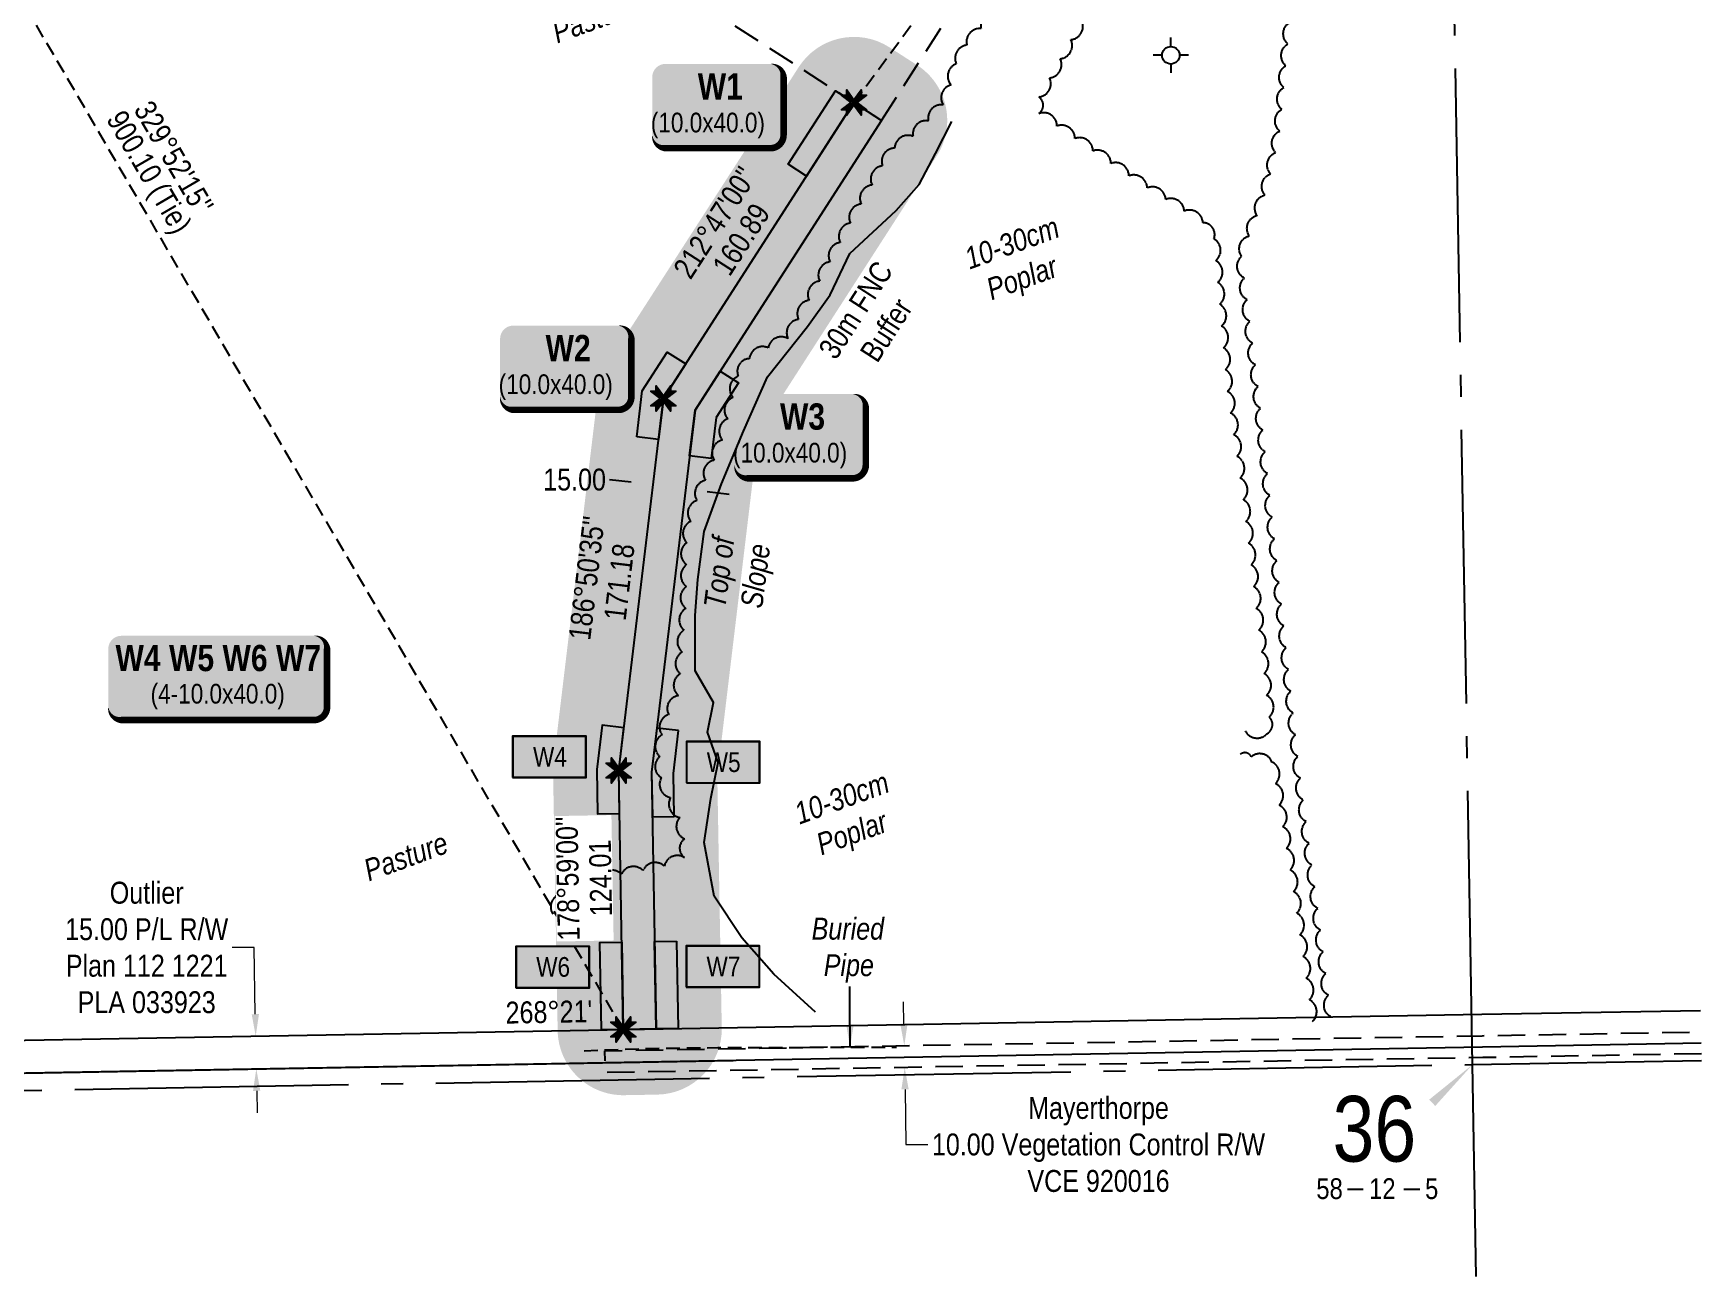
# Model space of a CAD drawing. Extents: x 586843 to 589212, y 5989473 to 5991718.
# Drawn here: x 587767 to 588529, y 5990666 to 5991234 of the extents above; entities that cross this region are included whole.
import ezdxf
from ezdxf.enums import TextEntityAlignment as Align

# ---------------------------------------------------------------- set-up
doc = ezdxf.new("R2010")
doc.units = 0
doc.header["$LTSCALE"] = 5
doc.header["$PDSIZE"] = 0.5
for name, pattern in [('0', [1, 1, 0]), ('foc-ACCESSROAD', [3.75, 2.5, -1.25]), ('foc-FLOWLINE', [3.75, 2.5, -1.25]), ('foc-QUARTERLINE', [33, 25, -3, 2, -3]), ('foc-TIELINE', [1.875, 1.25, -0.625]), ('UG_PIPE', [1.875, 1.25, -0.625])]:
    doc.linetypes.add(name, pattern=pattern)
doc.layers.get('Defpoints').update_dxf_attribs({"color": 9})
for name, color, linetype in [('10', 1, 'Continuous'), ('9', 3, 'Continuous'), ('AS-DRILL-T', 8, 'Continuous'), ('AS-PIPE-UG', 44, 'UG_PIPE'), ('AS-PIPE-UG-T', 44, 'Continuous'), ('AS-TELUS', 224, 'foc-TEL'), ('C-RW', 13, 'Continuous'), ('C-WS', 13, 'foc-ACCESSROAD'), ('F-VCE', 190, 'foc-FLOWLINE'), ('L-BD1', 253, 'Continuous'), ('L-MON', 1, 'Continuous'), ('L-SECLBL', 7, 'Continuous'), ('L-SECQ', 8, 'foc-QUARTERLINE'), ('L-TIE', 7, 'foc-TIELINE'), ('P-BUFFER-H 30m', 51, 'Continuous'), ('P-BUFFER-T', 40, 'Continuous'), ('P-PROPOSED', 10, 'Continuous'), ('P-PROPOSED-H', 21, 'Continuous'), ('P-TEMP-BLOCKS', 250, 'Continuous'), ('P-TEMP-H', 41, 'Continuous'), ('P-TEMP_WORKSPACE', 46, 'Continuous'), ('P-TXT', 4, 'Continuous'), ('T-BUSH', 110, '0'), ('T-BUSH-T', 110, 'Continuous'), ('T-SLOPE', 48, 'Continuous')]:
    doc.layers.add(name, color=color, linetype=linetype)
for name, color, linetype, lineweight in [('C-RW-T', 13, 'Continuous', 9), ('F-VCE-T', 190, 'Continuous', 9), ('T-TEXT', 48, 'Continuous', 18)]:
    doc.layers.add(name, color=color, linetype=linetype, lineweight=lineweight)
doc.styles.add('80', font='ARIALN.TTF', dxfattribs={"height": 10})
doc.styles.add('80CG', font='ARIALN.TTF', dxfattribs={"height": 10})
doc.styles.add('80L', font='ARIALN.TTF', dxfattribs={"height": 10})
doc.styles.add('80LS', font='ARIALNI.TTF', dxfattribs={"height": 10})
doc.styles.add('BOLD', font='ARIALNB.TTF')
doc.styles.add('foc-LtypeFont', font='ARIALN.TTF', dxfattribs={"height": 7.349999999999999})
doc.styles.add('SIMPLEX', font='ARIALN.TTF')
doc.linetypes.add('foc-TEL', pattern='A,2,-1,["T",foc-LtypeFont,S=0.2,R=0,X=-0.425,Y=-0.75],-1.239999999999999,8', length=12.24)
doc.linetypes.add('foc-TEL-NOLINE', pattern='A,0,-2,["T",foc-LtypeFont,S=0.2,R=0,X=-0.425,Y=-0.75],-10.24', length=12.24)
doc.dimstyles.new('Compass 5 000', dxfattribs={"dimscale": 5, "dimtxt": 9, "dimasz": 2, "dimexe": 0.2, "dimexo": 0.0625, "dimgap": 0.5, "dimtad": 0, "dimtih": 1, "dimtoh": 1, "dimzin": 0, "dimdsep": 46, "dimtxsty": '80CG', "dimcen": 0.1, "dimse1": 1, "dimse2": 1, "dimclrd": 256, "dimclrt": 256, "dimaunit": 1, "dimadec": 4, "dimazin": 0, "dimtfac": 0.06, "dimtofl": 0, "dimtmove": 0, "dimatfit": 1, "dimfxl": 0.2, "dimtolj": 1, "dimtzin": 0, "dimlwd": -1, "dimarcsym": 0})

# ---------------------------------------------------------------- blocks, each defined once
blk = doc.blocks.new('L-SECLBL')
at = {"layer": '9', "color": 7}
for p, q in [((-5.082139060913505, -27.83004804289613), (-12.28857354467345, -27.83004804289613)), ((20.70431141927111, -27.83004804289613), (13.49787693551116, -27.83004804289613))]:
    blk.add_line(p, q, dxfattribs=at)
at = {"layer": '10', "color": 2, "style": 'SIMPLEX'}
blk.add_attdef('SEC', text='', height=30, dxfattribs=at).set_placement((0, 0), align=Align.MIDDLE)
at = {"layer": '10', "color": 5, "style": '80L'}
blk.add_attdef('TWP', text='', height=9.5, dxfattribs=at).set_placement((-14.43410290347765, -27.36845155570791), align=Align.MIDDLE_RIGHT)
blk.add_attdef('RGE', text='', height=9.5, dxfattribs=at).set_placement((3.622123863462547, -27.36845155570791), align=Align.MIDDLE_CENTER)
blk.add_attdef('MER', text='', height=9.5, dxfattribs=at).set_placement((23.16775162027989, -27.36845155570791), align=Align.MIDDLE_LEFT)
blk = doc.blocks.new('GABD')
for p, q in [((0, 0.8077887898252811), (0, 1.615577579648743)), ((-0.8077887898243716, 0), (-1.615577579648743, 0)), ((1.615577579648743, 0), (0.8077887898243716, 0)), ((0, -0.8077887898252811), (0, -1.615577579648743))]:
    blk.add_line(p, q)
blk.add_circle((0, 0), 0.8)
blk = doc.blocks.new('*D382')
at = {"layer": 'C-RW-T', "transparency": 16777216}
for p, q in [((587867.4999714735, 5990816.749131147), (587857.4999714735, 5990816.749131147)), ((587868.0399086428, 5990786.347596705), (587867.4999714735, 5990816.749131147)), ((587868.6615433912, 5990751.346023765), (587868.8391173343, 5990741.347600514))]:
    blk.add_line(p, q, dxfattribs=at)
for points in [[(587869.7063125178, 5990786.377192361), (587866.3735047677, 5990786.318001048), (587868.2174825859, 5990776.349173455)], [(587870.3279472662, 5990751.375619422), (587866.9951395161, 5990751.316428108), (587868.4839694481, 5990761.344447016)]]:
    blk.add_solid(points, dxfattribs=at)
at = {"layer": 'Defpoints', "color": 0, "transparency": 16777216}
for p in [(587849.6768530423, 5990776.019888264), (587868.2174825859, 5990776.349173455), (587849.9433399045, 5990761.015161825)]:
    blk.add_point(p, dxfattribs=at)
at = {"layer": 'C-RW-T', "transparency": 16777216, "insert": (587818.4140233161, 5990816.749131147), "char_height": 10, "attachment_point": 5, "style": '80CG'}
blk.add_mtext('\\A1;Outlier\\P15.00 P/L R/W\\PPlan 112 1221\\PPLA 033923', dxfattribs=at)
blk = doc.blocks.new('*D384')
at = {"layer": 'Defpoints', "color": 0, "transparency": 16777216}
for p in [(588147.0931436509, 5990771.678809624), (588164.4725644727, 5990771.978032894), (588147.2652610117, 5990761.681926508)]:
    blk.add_point(p, dxfattribs=at)
at = {"layer": 'F-VCE-T', "transparency": 16777216}
for p, q in [((588164.3004189606, 5990781.97655108), (588164.1282734486, 5990791.975069266)), ((588164.8168273456, 5990751.98263159), (588165.2506555142, 5990726.785118267)), ((588165.2506555142, 5990726.785118267), (588175.2506555143, 5990726.785118267))]:
    blk.add_line(p, q, dxfattribs=at)
for points in [[(588165.9668386583, 5990782.005241998), (588162.6339992629, 5990781.947860161), (588164.4725644727, 5990771.978032894)], [(588166.4832470433, 5990752.011322509), (588163.150407648, 5990751.953940671), (588164.6446818336, 5990761.981149777)]]:
    blk.add_solid(points, dxfattribs=at)
at = {"layer": 'F-VCE-T', "transparency": 16777216, "insert": (588253.1838069473, 5990726.785118267), "char_height": 10, "attachment_point": 5, "style": '80CG'}
blk.add_mtext('\\A1;Mayerthorpe\\P10.00 Vegetation Control R/W\\PVCE 920016', dxfattribs=at)
blk = doc.blocks.new('TEMP')
h = blk.add_hatch(color=255)
h.dxf.hatch_style = 1
h.paths.add_polyline_path([(-5.274161e-10, 0.2514284397220763), (-0.6656854269836912, 1.152061669657268), (-0.6656854269836914, 0.6656854303339061), (-1.152061663105632, 0.6656854303339061), (-0.2514284404497629, 5.273253e-10), (-1.152061661774314, -0.665685419564579), (-0.6656854224511335, -0.6656854195645793), (-0.6656854224511335, -1.152061655686338), (-5.273251e-10, -0.2514284436956587), (0.6656854183820542, -1.152061663420681), (0.6656854183820542, -0.6656854208922597), (1.152061656810019, -0.6656854053035205), (0.2514284429676993, 5.273253e-10), (1.152061671303363, 0.6656854258011663), (0.6656854287749412, 0.6656854258011663), (0.6656854131859291, 1.15206166422904)])
h.paths.add_polyline_path([(0.5656854229146121, 0.8485281473411305), (0.5656854319800914, 0.5656854258011663), (0.8485281444547581, 0.5656854258011663), (0.0831890339399251, 0), (0.8485281399220186, -0.5656854150320215), (0.5656854183820542, -0.5656854240973189), (0.5656854183820542, -0.8485281365719859), (0, -0.08318903609469999), (-0.5656854224511337, -0.8485281320390644), (-0.5656854224511337, -0.5656854195645792), (-0.8485281349258001, -0.5656854195645794), (-0.0831890328488955, 0), (-0.8485281394583584, 0.5656854303339058), (-0.5656854269836913, 0.5656854303339061), (-0.5656854269836913, 0.8485281428085727), (0, 0.0831890306941206)], flags=16)
h = blk.add_hatch(color=1)
h.dxf.hatch_style = 1
h.paths.add_polyline_path([(0, 0.0831890306941205), (-0.5656854269836911, 0.8485281428085727), (-0.5656854269836912, 0.5656854303339061), (-0.8485281394583578, 0.5656854303339061), (-0.0831890328488953, -1e-16), (-0.8485281349258001, -0.5656854195645793), (-0.5656854224511337, -0.5656854195645793), (-0.5656854224511337, -0.848528132039064), (0, -0.08318903609469999), (0.5656854183820542, -0.8485281365719856), (0.5656854183820542, -0.5656854240973191), (0.8485281399220184, -0.5656854150320213), (0.0831890339399251, -1e-16), (0.8485281444547581, 0.5656854258011663), (0.5656854319800914, 0.5656854258011663), (0.5656854229146121, 0.8485281473411308)])
at = {"color": 1}
for p, q in [((-0.0831890328488953, 0), (0.0831890339399252, 0)), ((0, 0.0831890306941205), (0, -0.08318903609469999))]:
    blk.add_line(p, q, dxfattribs=at)
at = {"color": 255, "flags": 128}
blk.add_lwpolyline([(-0.251428440449763, 5.27325e-10), (-1.152061663105632, 0.6656854303339061), (-0.6656854269836914, 0.6656854303339061), (-0.6656854269836914, 1.152061669657268), (-5.274159999999999e-10, 0.2514284397220763), (0.6656854131859291, 1.15206166422904), (0.6656854287749412, 0.6656854258011663), (1.152061671303363, 0.6656854258011663), (0.2514284429676991, 5.27325e-10), (1.152061656810019, -0.6656854053035204), (0.6656854183820542, -0.6656854208922596), (0.6656854183820542, -1.152061663420681), (-5.27325e-10, -0.2514284436956586), (-0.6656854224511335, -1.152061655686338), (-0.6656854224511335, -0.6656854195645793), (-1.152061661774314, -0.6656854195645793)], close=True, dxfattribs=at)
at = {"color": 1, "flags": 128}
blk.add_lwpolyline([(-0.0831890328488953, 0), (-0.8485281394583578, 0.5656854303339061), (-0.5656854269836913, 0.5656854303339061), (-0.5656854269836913, 0.8485281428085727), (0, 0.0831890306941205), (0.5656854229146121, 0.8485281473411305), (0.5656854319800914, 0.5656854258011663), (0.8485281444547581, 0.5656854258011663), (0.0831890339399252, 0), (0.8485281399220184, -0.5656854150320214), (0.5656854183820542, -0.5656854240973189), (0.5656854183820542, -0.8485281365719856), (0, -0.08318903609469999), (-0.5656854224511335, -0.848528132039064), (-0.5656854224511335, -0.5656854195645792), (-0.8485281349258001, -0.5656854195645792)], close=True, dxfattribs=at)
blk = doc.blocks.new('*D465')
at = {"layer": 'Defpoints', "color": 0, "transparency": 16777216}
for p in [(588049.6829541224, 5991028.05419902), (588050.027685834, 5991030.926769713), (588064.9144582412, 5991029.140236646)]:
    blk.add_point(p, dxfattribs=at)
at = {"layer": 'P-TXT', "transparency": 16777216}
for p, q in [((588039.7541952356, 5991029.245730373), (588029.8254363487, 5991030.437261727)), ((588074.4984854164, 5991025.076134599), (588084.4272443033, 5991023.884603245))]:
    blk.add_line(p, q, dxfattribs=at)
for points in [[(588039.9527837945, 5991030.900523522), (588039.5556066766, 5991027.590937225), (588049.6829541224, 5991028.05419902)], [(588074.6970739753, 5991026.730927748), (588074.2998968575, 5991023.421341451), (588064.5697265295, 5991026.267665952)]]:
    blk.add_solid(points, dxfattribs=at)
at = {"layer": 'P-TXT', "transparency": 16777216, "insert": (588013.8875100184, 5991030.437261728), "char_height": 10, "attachment_point": 5, "style": '80CG'}
blk.add_mtext('\\A1;15.00', dxfattribs=at)
blk = doc.blocks.new('*U466')
at = {"true_color": 0xff8aff}
h = blk.add_hatch(color=211, dxfattribs=at)
edge = h.paths.add_edge_path()
edge.add_line((-23.99999999999998, -20), (23.99999999999998, -20))
edge.add_arc((23.99999999999998, -14), 6, 270, 360)
edge.add_line((29.99999999999998, -14), (29.99999999999998, 12.5))
edge.add_arc((23.99999999999998, 12.5), 6, 0, 90)
edge.add_line((23.99999999999998, 18.5), (-23.99999999999998, 18.5))
edge.add_arc((-23.99999999999998, 12.5), 6, 90, 180)
edge.add_line((-29.99999999999998, 12.5), (-29.99999999999998, -14))
edge.add_arc((-23.99999999999998, -14), 6, 180, 270)
at = {"color": 250, "flags": 128}
blk.add_lwpolyline([(-23.99999999999998, -20, 3, 3, 0), (23.99999999999998, -20, 3, 3, 0.414213562373095), (29.99999999999998, -14, 3, 3, 0), (29.99999999999998, 12.5, 3, 0, 0.414213562373095), (23.99999999999998, 18.5, 0, 0, 0), (-23.99999999999998, 18.5, 0, 0, 0.414213562373095), (-29.99999999999998, 12.5, 0, 0, 0), (-29.99999999999998, -14, 0, 3, 0.414213562373095)], format="xyseb", close=True, dxfattribs=at)
at = {"flags": 128}
blk.add_lwpolyline([(-17.30945564689375, -14.11110004212176, 0, 7.5, 0), (-3.398394867633905e-15, 0, 0, 0, 0)], format="xyseb", dxfattribs=at)
at = {"color": 250}
for tag, p, height, style in [('TEMP_AREA_W1_001', (-9.212824010914055, 2.244292974654144), 12, 'BOLD'), ('ENTER_TEXT_001', (-30.65586630286495, -12.77706553451505), 9, '80')]:
    blk.add_attdef(tag, p, '', height=height, dxfattribs=dict(at, style=style))
blk = doc.blocks.new('*U467')
at = {"true_color": 0xff8aff}
h = blk.add_hatch(color=211, dxfattribs=at)
edge = h.paths.add_edge_path()
edge.add_line((-43.99999999999998, -20), (43.99999999999998, -20))
edge.add_arc((43.99999999999998, -14), 6, 270, 360)
edge.add_line((49.99999999999998, -14), (49.99999999999998, 12.5))
edge.add_arc((43.99999999999998, 12.5), 6, 0, 90)
edge.add_line((43.99999999999998, 18.5), (-43.99999999999998, 18.5))
edge.add_arc((-43.99999999999998, 12.5), 6, 90, 180)
edge.add_line((-49.99999999999998, 12.5), (-49.99999999999998, -14))
edge.add_arc((-43.99999999999998, -14), 6, 180, 270)
at = {"color": 250, "flags": 128}
blk.add_lwpolyline([(-43.99999999999998, -20, 3, 3, 0), (43.99999999999998, -20, 3, 3, 0.414213562373095), (49.99999999999998, -14, 3, 3, 0), (49.99999999999998, 12.5, 3, 0, 0.414213562373095), (43.99999999999998, 18.5, 0, 0, 0), (-43.99999999999998, 18.5, 0, 0, 0.414213562373095), (-49.99999999999998, 12.5, 0, 0, 0), (-49.99999999999998, -14, 0, 3, 0.414213562373095)], format="xyseb", close=True, dxfattribs=at)
at = {"flags": 128}
blk.add_lwpolyline([(-17.30945564689375, -14.11110004212176, 0, 7.5, 0), (-3.398394867633905e-15, 0, 0, 0, 0)], format="xyseb", dxfattribs=at)
at = {"color": 250}
for tag, p, height, style in [('TEMP_AREA_W1_001', (-9.212824010914055, 2.244292974654144), 12, 'BOLD'), ('ENTER_TEXT_001', (-30.65586630286495, -12.77706553451505), 9, '80')]:
    blk.add_attdef(tag, p, '', height=height, dxfattribs=dict(at, style=style))
blk = doc.blocks.new('Temp_Area_Small_Pink')
at = {"true_color": 0xff8aff}
h = blk.add_hatch(color=211, dxfattribs=at)
h.dxf.hatch_style = 1
h.paths.add_polyline_path([(-16.82711371331243, -9.436567862801894), (16.33187767662457, -9.436567862801894), (16.33187767662457, 9.053714016554295), (-16.82711371331243, 9.053714016554295)])
at = {"color": 250}
for points in [[(-17.02711371331247, -9.636567862801712), (16.53187767662462, -9.636567862801712), (16.53187767662462, 9.253714016554113), (-17.02711371331247, 9.253714016554113)], [(-16.92711371331245, -9.536567862801803), (16.43187767662459, -9.536567862801803), (16.43187767662459, 9.153714016554204), (-16.92711371331245, 9.153714016554204)]]:
    blk.add_lwpolyline(points, close=True, dxfattribs=at)
at = {"color": 250, "style": '80L'}
blk.add_attdef('TEMPORARY', text='', height=9, dxfattribs=at).set_placement((0.001048257894581184, -0.1484938545327168), align=Align.MIDDLE_CENTER)

msp = doc.modelspace()

# ---------------------------------------------------------------- hatches: boundary and pattern name
at = {"layer": 'P-BUFFER-H 30m'}
h = msp.add_hatch(color=256, dxfattribs=at)
h.dxf.hatch_style = 1
edge = h.paths.add_edge_path()
edge.add_line((588006.1426438611, 5990778.798473851), (588004.0450435126, 5990897.069158524))
edge.add_arc((588034.0275051738, 5990897.600915168), 29.98717679934074, 173.1567698585515, 181.0160679221185, ccw=False)
edge.add_line((588004.2539603596, 5990901.173981301), (588024.6413539113, 5991071.05747981))
edge.add_arc((588054.4148987259, 5991067.484413674), 29.98717680013375, 147.2169681747548, 173.1567698533572, ccw=False)
edge.add_line((588029.2038697223, 5991083.721248003), (588116.280977475, 5991218.926389882))
edge.add_arc((588141.4920064795, 5991202.689555554), 29.98717680080577, 57.21696817774989, 147.2169681757183, ccw=False)
edge.add_line((588157.7288408073, 5991227.900584559), (588170.3343553094, 5991219.782167395))
edge.add_arc((588154.0975209796, 5991194.57113839), 29.98717680124037, -32.7830318272737, 57.21696817360743, ccw=False)
edge.add_line((588179.3085499841, 5991178.33430406), (588097.8408202396, 5991051.838876698))
edge.add_line((588097.8408202396, 5991051.838876698), (588079.0559896511, 5990895.309169691))
edge.add_line((588079.0559896511, 5990895.309169691), (588081.0987980161, 5990780.127865456))
edge.add_arc((588051.1163363528, 5990779.596108815), 29.98717680138634, -88.98393208019621, 1.0160679167100284, ccw=False)
edge.add_line((588051.6480929957, 5990749.613647151), (588036.6568621651, 5990749.34776883))
edge.add_arc((588036.1251055232, 5990779.330230492), 29.98717680011629, 181.0160679167534, 271.0160679178654, ccw=False)
at = {"layer": 'P-PROPOSED-H'}
h = msp.add_hatch(color=256, dxfattribs=at)
h.dxf.hatch_style = 1
h.paths.add_polyline_path([(588036.1251055233, 5990779.330230494), (588034.0275051744, 5990897.600915163), (588054.4148987255, 5991067.484413672), (588141.4920064786, 5991202.689555556), (588154.0975209806, 5991194.571138391), (588068.8902058969, 5991062.26923468), (588049.037, 5990896.837000007), (588051.1163363539, 5990779.596108813)])
at = {"layer": 'P-TEMP-H'}
h = msp.add_hatch(color=256, dxfattribs=at)
h.dxf.hatch_style = 1
h.paths.add_polyline_path([(588119.8428940402, 5991169.074850216), (588111.4392177057, 5991174.487128328), (588133.0883301442, 5991208.101833663), (588141.4920064786, 5991202.689555556)])
h = msp.add_hatch(color=256, dxfattribs=at)
h.dxf.hatch_style = 1
h.paths.add_polyline_path([(588042.2454947758, 5991049.969287815), (588044.764693945, 5991070.961199666), (588056.2125143871, 5991088.736298395), (588064.6161907215, 5991083.324020283), (588054.4148987255, 5991067.484413672), (588052.170009714, 5991048.778265772)])
h = msp.add_hatch(color=256, dxfattribs=at)
h.dxf.hatch_style = 1
h.paths.add_polyline_path([(588066.3710067278, 5991041.277322828), (588068.8902058969, 5991062.26923468), (588080.3380263391, 5991080.044333409), (588088.7417026735, 5991074.632055297), (588078.5404106778, 5991058.792448686), (588076.295521666, 5991040.086300786)])
h = msp.add_hatch(color=256, dxfattribs=at)
h.dxf.hatch_style = 1
h.paths.add_polyline_path([(588036.3686417921, 5990917.109072406), (588026.444126854, 5990918.300094448), (588024.0211752907, 5990898.110191935), (588024.3817677164, 5990877.778619668), (588034.3759216038, 5990877.955871884), (588034.0275051744, 5990897.600915163)])
h = msp.add_hatch(color=256, dxfattribs=at)
h.dxf.hatch_style = 1
h.paths.add_polyline_path([(588061.3844665015, 5990915.835880475), (588051.4599515633, 5990917.026902517), (588049.037, 5990896.837000007), (588049.3975924258, 5990876.50542774), (588059.3917463128, 5990876.682679951), (588059.0433298838, 5990896.327723232)])
h = msp.add_hatch(color=256, dxfattribs=at)
h.dxf.hatch_style = 1
h.paths.add_polyline_path([(588035.4160966682, 5990819.306846041), (588036.1251055233, 5990779.330230494), (588026.130951636, 5990779.152978278), (588025.421942781, 5990819.12959383)])
h = msp.add_hatch(color=256, dxfattribs=at)
h.dxf.hatch_style = 1
h.paths.add_polyline_path([(588060.4014813862, 5990819.749976575), (588061.1104902414, 5990779.773361028), (588051.1163363539, 5990779.596108812), (588050.4073274989, 5990819.572724364)])

# ---------------------------------------------------------------- linework, layer by layer
at = {"layer": 'AS-PIPE-UG', "flags": 128}
msp.add_lwpolyline([(588018.213, 5990769.674000006), (588047.071, 5990770.682000007), (588079.265, 5990771.111000006), (588112.12, 5990771.17), (588135.216, 5990771.288), (588160.962, 5990771.276000006)], dxfattribs=at)
at = {"layer": 'AS-TELUS', "linetype": 'foc-TEL-NOLINE', "flags": 128}
msp.add_lwpolyline([(587600.3684535279, 5990756.497972294), (588086.2920167662, 5990765.208961145)], dxfattribs=at)
at = {"layer": 'C-RW'}
msp.add_lwpolyline([(588528.5191422306, 5990773.053342069), (588428.5776846455, 5990771.280860936), (588027.9757509122, 5990764.174472834), (587995.1392658085, 5990763.593530463), (587625.6497548615, 5990757.032188192), (587625.4488888148, 5990772.037555984), (587994.8732025169, 5990778.598603662), (588428.2671287371, 5990786.285100561), (588528.2083420603, 5990788.057598525)], dxfattribs=at)
at = {"layer": 'C-WS', "flags": 128}
msp.add_lwpolyline([(588154.0975209806, 5991194.571138391), (588246.1062488433, 5991337.433636078), (588103.2437511554, 5991429.442363931), (588011.2350232932, 5991286.579866245)], close=True, dxfattribs=at)
at = {"layer": 'F-VCE', "flags": 128}
msp.add_lwpolyline([(588528.6188633015, 5990768.239186015), (588528.618863301, 5990768.239186015), (588428.6772116092, 5990766.529570661), (588027.9003830717, 5990759.629483633), (588027.7000369522, 5990769.623206294), (588428.4687597783, 5990776.523282416), (588528.4118543048, 5990778.232797252)], dxfattribs=at)
at = {"layer": 'L-SECLBL', "flags": 128}
msp.add_lwpolyline([(588424.0344574479, 5990763.319795571, 0, 3.99827599999998, 0), (588405.6257271298, 5990745.875779915, 0, 0, 0)], format="xyseb", dxfattribs=at)
at = {"layer": 'L-SECQ'}
for p, q in [((588424.034457448, 5990763.319795571), (588410.107752653, 5991576.697004773)), ((588424.034457448, 5990763.319795572), (588528.6822519997, 5990765.179019461)), ((587620.5784211303, 5990749.045202742), (588424.034457448, 5990763.319795573)), ((588425.6924711873, 5990666.484929923), (588424.0344574479, 5990763.319795571))]:
    msp.add_line(p, q, dxfattribs=at)
at = {"layer": 'L-TIE', "flags": 128}
for points in [[(588141.4920064786, 5991202.689555556), (588410.301, 5991566.326000011)], [(588036.1251055233, 5990779.330230494), (587584.609, 5991551.814)]]:
    msp.add_lwpolyline(points, dxfattribs=at)
at = {"layer": 'P-PROPOSED', "flags": 128}
msp.add_lwpolyline([(588036.1251055233, 5990779.330230494), (588034.0275051744, 5990897.600915163), (588054.4148987255, 5991067.484413672), (588141.4920064786, 5991202.689555556), (588154.0975209806, 5991194.571138391), (588068.8902058969, 5991062.26923468), (588049.037, 5990896.837000007), (588051.1163363539, 5990779.596108813)], close=True, dxfattribs=at)
at = {"layer": 'P-TEMP_WORKSPACE', "flags": 128}
for points in [[(588119.8428940402, 5991169.074850216), (588111.4392177057, 5991174.487128328), (588133.0883301442, 5991208.101833663), (588141.4920064786, 5991202.689555556)], [(588042.2454947758, 5991049.969287815), (588044.764693945, 5991070.961199666), (588056.2125143871, 5991088.736298395), (588064.6161907215, 5991083.324020283), (588054.4148987255, 5991067.484413672), (588052.170009714, 5991048.778265772)], [(588066.3710067278, 5991041.277322828), (588068.8902058969, 5991062.26923468), (588080.3380263391, 5991080.044333409), (588088.7417026735, 5991074.632055297), (588078.5404106778, 5991058.792448686), (588076.295521666, 5991040.086300786)], [(588036.3686417921, 5990917.109072406), (588026.444126854, 5990918.300094448), (588024.0211752907, 5990898.110191935), (588024.3817677164, 5990877.778619668), (588034.3759216038, 5990877.955871884), (588034.0275051744, 5990897.600915163)], [(588061.3844665015, 5990915.835880475), (588051.4599515633, 5990917.026902517), (588049.037, 5990896.837000007), (588049.3975924258, 5990876.50542774), (588059.3917463128, 5990876.682679951), (588059.0433298838, 5990896.327723232)], [(588035.4160966682, 5990819.306846041), (588036.1251055233, 5990779.330230494), (588026.130951636, 5990779.152978278), (588025.421942781, 5990819.12959383)], [(588060.4014813862, 5990819.749976575), (588061.1104902414, 5990779.773361028), (588051.1163363539, 5990779.596108812), (588050.4073274989, 5990819.572724364)]]:
    msp.add_lwpolyline(points, close=True, dxfattribs=at)
at = {"layer": 'T-BUSH', "flags": 128}
for points in [[(588320.1840106274, 5990915.723587145, 0.52056705), (588330.0926344406, 5990914.406885053, 0.52056705), (588331.1645885879, 5990922.054912746, 0.52056705), (588329.9905771558, 5990931.981454301, 0.52056705), (588328.8082517048, 5990941.907007595, 0.52056705), (588327.6225322327, 5990951.832157447, 0.52056705), (588326.4368127594, 5990961.75730731, 0.52056705), (588325.2510932873, 5990971.682457154, 0.52056705), (588324.0653738164, 5990981.607607006, 0.52056705), (588322.8796543442, 5990991.532756869, 0.52056705), (588321.693934872, 5991001.457906722, 0.52056705), (588320.5082153999, 5991011.383056565, 0.52056705), (588319.3224959278, 5991021.308206418, 0.52056705), (588317.9379546086, 5991031.20677173, 0.52056705), (588316.4744497783, 5991041.094778814, 0.52056705), (588315.0109449504, 5991050.982785878, 0.52056705), (588313.5474401214, 5991060.870792961, 0.52056705), (588312.0839352912, 5991070.758800024, 0.52056705), (588311.1529822644, 5991080.709435829, 0.52056705), (588310.282601539, 5991090.667194988, 0.52056705), (588309.4122208137, 5991100.624954167, 0.52056705), (588308.5418400883, 5991110.582713326, 0.52056705), (588307.671459363, 5991120.540472504, 0.52056705), (588306.8010786376, 5991130.498231663, 0.52056705), (588305.9306979121, 5991140.455990842, 0.52056705), (588300.865270968, 5991147.840533709, 0.52056705), (588292.3834231616, 5991153.129464409, 0.52056705), (588283.9015753552, 5991158.41839512, 0.52056705), (588275.419727549, 5991163.70732584, 0.52056705), (588267.0693964496, 5991169.19614327, 0.52056705), (588258.855481256, 5991174.89229349, 0.52056705), (588250.6415660612, 5991180.588443721, 0.52056705), (588242.4276508664, 5991186.284593951, 0.52056705), (588234.2137356704, 5991191.980744191, 0.52056705), (588225.9998204769, 5991197.676894421, 0.52056705), (588225.9373823224, 5991205.254558421, 0.52056705), (588230.8237910544, 5991213.974509106, 0.52056705), (588235.710199789, 5991222.694459802, 0.52056705), (588240.5966085225, 5991231.414410487, 0.52056705), (588245.4830172557, 5991240.134361164, 0.52056705), (588250.3694259891, 5991248.854311849, 0.52056705), (588255.2558347225, 5991257.574262545, 0.52056705), (588260.1422434557, 5991266.29421323, 0.52056705), (588265.0286521892, 5991275.014163907, 0.52056705), (588269.9150609213, 5991283.734114592, 0.52056705), (588274.8014696558, 5991292.454065287, 0.52056705), (588282.2187650371, 5991293.010594057, 0.52056705), (588291.1809393117, 5991288.584087237, 0.52056705), (588300.1431135851, 5991284.157580426, 0.52056705), (588309.0145675679, 5991280.136210915, 0.52056705), (588313.305423821, 5991288.688049525, 0.52056705), (588313.794064914, 5991298.67182437, 0.52056705), (588314.282706007, 5991308.655599225, 0.52056705), (588314.7713470989, 5991318.63937407, 0.52056705), (588315.2599881932, 5991328.623148905, 0.52056705), (588315.7486292862, 5991338.60692375, 0.52056705), (588316.2372703792, 5991348.590698594, 0.52056705), (588316.7259114711, 5991358.574473449, 0.52056705), (588316.8949111932, 5991368.562314899, 0.52056705), (588316.6604222414, 5991378.55528969, 0.52056705), (588316.4259332898, 5991388.548264483, 0.52056705), (588316.1914443381, 5991398.541239276, 0.52056705), (588315.9569553863, 5991408.534214068, 0.52056705), (588315.8665446441, 5991418.528145162, 0.52056705), (588315.9683645028, 5991428.523352163, 0.52056705), (588316.0701843615, 5991438.518559163, 0.52056705), (588316.1720042203, 5991448.513766164, 0.52056705), (588316.2738240791, 5991458.508973164, 0.52056705), (588316.3756439377, 5991468.504180165, 0.52056705), (588316.1171125926, 5991478.48338971, 0.52056705), (588315.1299836042, 5991488.430253871, 0.52056705), (588314.1428546145, 5991498.377118031, 0.52056705), (588313.1557256274, 5991508.323982192, 0.52056705), (588312.1685966391, 5991518.270846353, 0.52056705), (588311.1814676507, 5991528.217710514, 0.52056705), (588310.1943386621, 5991538.164574674, 0.52056705), (588306.5219959068, 5991545.450584785, 0.52056705), (588295.0866800431, 5991546.690763366, 0.52056705)], [(588359.4333036364, 5990785.036956822, -0.52056705), (588358.2134475951, 5990794.957968944, -0.52056705), (588356.993591554, 5990804.878981065, -0.52056705), (588355.7737355126, 5990814.799993185, -0.52056705), (588354.5538794714, 5990824.721005297, -0.52056705), (588353.3340234302, 5990834.642017419, -0.52056705), (588352.0230653784, 5990844.551354854, -0.52056705), (588350.7018366769, 5990854.459376099, -0.52056705), (588349.3806079744, 5990864.367397344, -0.52056705), (588348.0593792704, 5990874.275418588, -0.52056705), (588346.738150569, 5990884.183439833, -0.52056705), (588345.4169218664, 5990894.091461077, -0.52056705), (588344.2541810739, 5990904.018541665, -0.52056705), (588343.1886845677, 5990913.957316623, -0.52056705), (588342.1231880614, 5990923.896091571, -0.52056705), (588341.0576915551, 5990933.83486651, -0.52056705), (588339.9921950488, 5990943.773641457, -0.52056705), (588338.9266985427, 5990953.712416405, -0.52056705), (588337.8612020364, 5990963.651191363, -0.52056705), (588336.7957055288, 5990973.58996631, -0.52056705), (588335.7302090225, 5990983.528741249, -0.52056705), (588334.6647125175, 5990993.467516197, -0.52056705), (588333.5992160112, 5991003.406291145, -0.52056705), (588332.533719505, 5991013.345066102, -0.52056705), (588331.4682229987, 5991023.28384105, -0.52056705), (588330.4027264924, 5991033.222615989, -0.52056705), (588329.3372299862, 5991043.161390936, -0.52056705), (588328.2717334799, 5991053.100165892, -0.52056705), (588327.2062369724, 5991063.038940842, -0.52056705), (588326.0998787757, 5991072.972933352, -0.52056705), (588324.8415551226, 5991082.889139867, -0.52056705), (588323.5832314697, 5991092.805346393, -0.52056705), (588322.3249078167, 5991102.721552928, -0.52056705), (588321.0665841639, 5991112.637759443, -0.52056705), (588319.8082605097, 5991122.553965969, -0.52056705), (588318.549936858, 5991132.470172504, -0.52056705), (588322.0566299687, 5991141.81432989, -0.52056705), (588325.6262886656, 5991151.150928158, -0.52056705), (588329.1959473626, 5991160.487526408, -0.52056705), (588331.7803351146, 5991170.12884094, -0.52056705), (588334.1048602741, 5991179.850523554, -0.52056705), (588335.9658369641, 5991189.649196302, -0.52056705), (588336.908745867, 5991199.600349666, -0.52056705), (588337.8516547699, 5991209.551503009, -0.52056705), (588338.7945636716, 5991219.502656372, -0.52056705), (588339.7374725757, 5991229.453809717, -0.52056705), (588340.6803814786, 5991239.404963071, -0.52056705), (588341.6232903814, 5991249.356116435, -0.52056705), (588342.5661992843, 5991259.307269778, -0.52056705), (588343.509108186, 5991269.258423142, -0.52056705), (588344.4520170902, 5991279.209576486, -0.52056705), (588344.4746706085, 5991289.188101767, -0.52056705), (588344.1248761215, 5991299.177705057, -0.52056705), (588343.7750816344, 5991309.167308357, -0.52056705), (588343.4252871474, 5991319.156911656, -0.52056705), (588343.0754926591, 5991329.146514956, -0.52056705), (588342.6582271002, 5991339.133380188, -0.52056705), (588342.1974210753, 5991349.118478498, -0.52056705), (588341.7366150529, 5991359.10357679, -0.52056705), (588341.2758090281, 5991369.088675091, -0.52056705), (588340.8150030057, 5991379.073773402, -0.52056705), (588340.3541969821, 5991389.058871693, -0.52056705), (588339.8933909584, 5991399.043970004, -0.52056705), (588339.4325849349, 5991409.029068295, -0.52056705), (588338.9717789112, 5991419.014166605, -0.52056705), (588338.5109728876, 5991428.999264896, -0.52056705), (588338.5787627934, 5991438.994333014, -0.52056705), (588338.6627183285, 5991448.989706039, -0.52056705), (588338.7466738662, 5991458.985079057, -0.52056705), (588338.8306294024, 5991468.980452073, -0.52056705), (588338.9145849388, 5991478.97582508, -0.52056705), (588338.6399251412, 5991488.966424339, -0.52056705), (588338.2899369774, 5991498.956020855, -0.52056705), (588337.9399488136, 5991508.945617371, -0.52056705), (588338.2947928499, 5991516.864679316, -0.52056705)], [(587956.7659382245, 5991246.176831179, 0.52056705), (587965.9987088215, 5991250.007037098, 0.52056705), (587975.6393290124, 5991252.482787626, 0.52056705), (587984.0711733002, 5991256.877361164, 0.52056705), (587990.8837748382, 5991264.191935018, 0.52056705), (587997.866642399, 5991271.320201482, 0.52056705), (588005.7633946901, 5991277.448482932, 0.52056705), (588013.4231631628, 5991283.759586884, 0.52056705), (588017.3465370077, 5991292.953153539, 0.52056705), (588021.515527346, 5991302.03669913, 0.52056705), (588025.7633558585, 5991311.084930079, 0.52056705), (588031.9734322967, 5991318.002672393, 0.52056705), (588041.3397785114, 5991321.493530295, 0.52056705), (588050.706124727, 5991324.98438819, 0.52056705), (588060.5055587405, 5991326.886742128, 0.52056705), (588070.3475956896, 5991328.632834618, 0.52056705), (588080.2779764968, 5991329.69304034, 0.52056705), (588090.2412440998, 5991330.497918557, 0.52056705), (588100.2045117026, 5991331.302796774, 0.52056705), (588109.9350825102, 5991333.534786134, 0.52056705), (588119.6379689605, 5991335.936561475, 0.52056705), (588129.3235793257, 5991338.40686355, 0.52056705), (588139.0054200137, 5991340.8921183, 0.52056705), (588146.5656717743, 5991346.298947836, 0.52056705), (588151.9251490725, 5991354.73639611, 0.52056705), (588158.5136138748, 5991361.56004459, 0.52056705), (588168.0722750954, 5991364.48348878, 0.52056705), (588177.9346490311, 5991365.002558987, 0.52056705), (588187.9200270397, 5991364.547854356, 0.52056705), (588197.8364576527, 5991364.752255301, 0.52056705), (588207.511565193, 5991367.263594461, 0.52056705), (588217.1866727347, 5991369.774933613, 0.52056705), (588226.8617802749, 5991372.28627276, 0.52056705), (588228.914252015, 5991364.767713876, 0.52056705), (588229.0852096151, 5991354.773450334, 0.52056705), (588231.4548445597, 5991345.142363404, 0.52056705), (588234.5069728231, 5991335.624010424, 0.52056705), (588237.5591010863, 5991326.105657451, 0.52056705), (588237.9699625358, 5991316.420713585, 0.52056705), (588236.1379536423, 5991306.594306627, 0.52056705), (588234.3059447503, 5991296.767899676, 0.52056705), (588229.5356345758, 5991288.087198624, 0.52056705), (588224.2323610245, 5991279.614311283, 0.52056705), (588219.5152271052, 5991270.816277069, 0.52056705), (588215.1343874561, 5991261.831691707, 0.52056705), (588210.7535478085, 5991252.847106332, 0.52056705), (588206.065362348, 5991244.064199159, 0.52056705), (588199.5668179218, 5991236.469236972, 0.52056705), (588193.0682734958, 5991228.874274786, 0.52056705), (588188.2269750892, 5991220.429409535, 0.52056705), (588185.851198791, 5991210.72012443, 0.52056705), (588182.2744750492, 5991201.658419516, 0.52056705), (588175.4676647563, 5991194.338456128, 0.52056705), (588168.452026839, 5991187.268112025, 0.52056705), (588160.0452613853, 5991181.860633418, 0.52056705), (588154.5582351454, 5991173.77583263, 0.52056705), (588149.7379215822, 5991165.020728465, 0.52056705), (588144.7865853976, 5991156.33748021, 0.52056705), (588139.8788046755, 5991147.630367271, 0.52056705), (588135.2253519564, 5991138.783904252, 0.52056705), (588130.5718992373, 5991129.937441226, 0.52056705), (588125.8580095685, 5991121.123568418, 0.52056705), (588121.0233587184, 5991112.374815289, 0.52056705), (588116.1887078675, 5991103.626062147, 0.52056705), (588111.354057016, 5991094.877309013, 0.52056705), (588102.3216090103, 5991090.668498889, 0.52056705), (588093.7286505254, 5991085.741618567, 0.52056705), (588088.6372003683, 5991077.685680646, 0.52056705), (588086.2223392279, 5991067.986042723, 0.52056705), (588083.8074780889, 5991058.286404788, 0.52056705), (588081.3926169493, 5991048.586766865, 0.52056705), (588077.6159057098, 5991039.349068339, 0.52056705), (588073.6311601492, 5991030.181935024, 0.52056705), (588069.7240825777, 5991020.986636633, 0.52056705), (588066.906682374, 5991011.396183764, 0.52056705), (588065.0767773282, 5991001.661292975, 0.52056705), (588065.0293832157, 5990991.665679727, 0.52056705), (588064.9819891017, 5990981.670066492, 0.52056705), (588064.6898335789, 5990971.685415047, 0.52056705), (588063.8435102442, 5990961.725582357, 0.52056705), (588062.9971869085, 5990951.765749674, 0.52056705), (588062.1508635744, 5990941.805916997, 0.52056705), (588061.3045402396, 5990931.846084307, 0.52056705), (588056.8783362943, 5990923.142855474, 0.52056705), (588053.8080492384, 5990913.938970045, 0.52056705), (588052.7867540468, 5990903.995555816, 0.52056705), (588053.5078364451, 5990894.345937796, 0.52056705), (588057.7332344971, 5990885.287210424, 0.52056705), (588061.9069223236, 5990876.210726717, 0.52056705), (588064.1378890756, 5990866.467148441, 0.52056705), (588064.008114604, 5990857.912737792, 0.52056705), (588054.850655294, 5990853.905810134, 0.52056705), (588045.0780914164, 5990851.964300559, 0.52056705), (588035.2204905448, 5990850.30833095, 0.52056705), (588025.3628896731, 5990848.652361347, 0.52056705), (588015.8945216804, 5990845.531575264, 0.52056705), (588007.4590414264, 5990841.123729554, 0.52056705), (588003.998684659, 5990831.977844181, 0.52056705)], [(588350.9415750104, 5990783.002915925, 0.52056705), (588349.5012947294, 5990792.894332557, 0.52056705), (588348.0610144483, 5990802.785749189, 0.52056705), (588346.6207341673, 5990812.67716582, 0.52056705), (588345.1804538863, 5990822.568582452, 0.52056705), (588343.7401736053, 5990832.459999074, 0.52056705), (588342.2998933241, 5990842.351415706, 0.52056705), (588340.7305656242, 5990852.222526541, 0.52056705), (588339.0635998221, 5990862.078273864, 0.52056705), (588337.39663402, 5990871.934021176, 0.52056705), (588335.7306560846, 5990881.789935149, 0.52056705), (588334.0722846178, 5990891.647132224, 0.52056705), (588332.4139131509, 5990901.504329308, 0.52056705), (588322.9295484923, 5990903.874721226, 0.52056705), (588317.9190349386, 5990904.947770891, 0.52056705)]]:
    msp.add_lwpolyline(points, format="xyb", dxfattribs=at)
at = {"layer": 'T-SLOPE', "flags": 128}
msp.add_lwpolyline([(588123.95, 5990787.27), (588104.887, 5990804.622), (588090.281, 5990821.262000007), (588077.652, 5990840.204000006), (588073.0099999992, 5990864.694), (588076.161, 5990884.902), (588079.424, 5990901.251), (588074.592, 5990915.146000006), (588077.3599999992, 5990928.63), (588068.908, 5990943.098), (588068.926, 5990968.357), (588070.226, 5990984.850000006), (588073.074, 5991006.764000007), (588080.9189999992, 5991028.555), (588091.027, 5991052.594000006), (588101.996, 5991077.446), (588120.279, 5991100.408000006), (588130.584, 5991114.907000006), (588139.6, 5991133.750000007), (588160.798, 5991153.374), (588171.312, 5991165.323), (588178.777, 5991179.494), (588186.173, 5991194.067)], dxfattribs=at)

# ---------------------------------------------------------------- block references
at = {"layer": 'AS-DRILL-T', "xscale": 4.997844999999971, "yscale": 4.997844999999971, "zscale": 4.997844999999971}
msp.add_blockref('GABD', (588286.204, 5991224.29300001), dxfattribs=at)
at = {"layer": 'L-MON', "xscale": 4.997862799999996, "yscale": 4.997862799999996, "zscale": 4.997862799999996}
for p in [(588141.4920064786, 5991202.689555556), (588054.4148987255, 5991067.484413672), (588034.0275051744, 5990897.600915163), (588036.1251055233, 5990779.330230494)]:
    msp.add_blockref('TEMP', p, dxfattribs=at)
at = {"layer": 'L-SECLBL', "xscale": 0.9995689999999964, "yscale": 0.9995689999999964, "zscale": 0.9995689999999964}
msp.add_blockref('L-SECLBL', (588379.2042262017, 5990734.022645692), dxfattribs=at).add_auto_attribs({'SEC': '36', 'TWP': '58', 'RGE': '12', 'MER': '5'})
at = {"layer": 'P-TEMP-BLOCKS', "xscale": 0.99957256, "yscale": 0.99957256, "zscale": 0.99957256}
for name, p, values in [('*U466', (588079.3408323812, 5991201.834759695), {'TEMP_AREA_W1_001': 'W1', 'ENTER_TEXT_001': '(10.0x40.0)'}), ('*U466', (588009.8328066488, 5991082.326383202), {'TEMP_AREA_W1_001': 'W2', 'ENTER_TEXT_001': '(10.0x40.0)'}), ('*U466', (588116.8975582599, 5991051.069071122), {'TEMP_AREA_W1_001': 'W3', 'ENTER_TEXT_001': '(10.0x40.0)'}), ('Temp_Area_Small_Pink', (588002.6062131899, 5990904.081199908), {'TEMPORARY': 'W4'}), ('Temp_Area_Small_Pink', (588081.9744647231, 5990901.588421742), {'TEMPORARY': 'W5'}), ('Temp_Area_Small_Pink', (588004.0846090197, 5990808.077293999), {'TEMPORARY': 'W6'}), ('Temp_Area_Small_Pink', (588081.8482094769, 5990808.296906302), {'TEMPORARY': 'W7'})]:
    msp.add_blockref(name, p, dxfattribs=at).add_auto_attribs(values)
at = {"layer": 'P-TEMP-BLOCKS'}
ref = msp.add_blockref('*U467', (587850.8463371746, 5990940.668612205), dxfattribs=dict(at, xscale=0.99957256, yscale=0.99957256, zscale=0.99957256))
ref.add_attrib('TEMP_AREA_W1_001', 'W4 W5 W6 W7', (587804.1800717234, 5990943.01422138), dxfattribs={"layer": '0', "color": 250, "height": 11.99487071999999, "style": 'BOLD'})
ref.add_attrib('ENTER_TEXT_001', '(4-10.0x40.0)', (587820.2005061503, 5990928.203834603), dxfattribs={"layer": '0', "color": 250, "height": 8.996153039999994, "style": '80'})

# ---------------------------------------------------------------- texts
at = {"layer": 'AS-PIPE-UG-T', "insert": (588113.151366977, 5990830.386419343), "char_height": 9.995725599999979, "attachment_point": 1, "style": '80L'}
msp.add_mtext_dynamic_manual_height_columns('\\pi8.9959;{\\fArial Narrow|b0|i1|c0|p34;Buried \\P\\pi14.536;Pipe}', width=51.14948641846422, gutter_width=50, heights=[0], dxfattribs=at)
at = {"layer": 'L-BD1', "style": '80L'}
for s, rotation, p in [("329°52'15''", 300.3061999999909, (587830.8626256014, 5991177.551760119)), ('900.10 (Tie)', 300.3061999999909, (587818.5652818976, 5991170.363973196)), ("212°47'00''", 57.21700000001873, (588077.9947213075, 5991147.941145126)), ('160.89', 57.21700000001873, (588089.9699600844, 5991140.228648817)), ("186°50'35''", 83.15679999999767, (588019.4099146046, 5990985.520219533)), ('171.18', 83.15679999999767, (588034.296687012, 5990983.733686463)), ("268°21'", 1.016100000011698, (588002.1532370893, 5990787.37259907))]:
    msp.add_text(s, height=9.995725599999993, rotation=rotation, dxfattribs=at).set_placement(p, align=Align.MIDDLE)
at = {"layer": 'P-BUFFER-T', "insert": (588124.621762552, 5991089.84256762), "char_height": 9.995725599999993, "attachment_point": 1, "rotation": 57.2169681756336, "style": '80L'}
msp.add_mtext_dynamic_manual_height_columns('\\pi0.28879;30m FNC\\P\\pi9.3845;Buffer', width=48.63342428376535, gutter_width=50, heights=[0], dxfattribs=at)
at = {"layer": 'T-BUSH-T', "char_height": 9.995725599999979, "attachment_point": 1, "rotation": 20.00000000000001, "style": '80L'}
for insert in [(588186.95877454, 5991134.332479838), (588109.2499728578, 5990880.847223205)]:
    msp.add_mtext_dynamic_manual_height_columns('\\pi4.2435;{\\fArial Narrow|b0|i1|c0|p34;10-30cm \\P\\pi8.805;Poplar}', width=51.14948641846422, gutter_width=50, heights=[0], dxfattribs=dict(at, insert=insert))
at = {"layer": 'T-TEXT', "style": '80LS'}
for p in [(588022.8023870644, 5991241.098985709), (587936.7879184753, 5990858.379411382)]:
    msp.add_text('Pasture', height=9.999999999999993, rotation=19.99999999998646, dxfattribs=at).set_placement(p, align=Align.MIDDLE_CENTER)
at = {"layer": 'T-TEXT', "insert": (588071.5905821958, 5990963.418209719), "char_height": 9.995725599999979, "attachment_point": 1, "rotation": 82.59519621911713, "style": '80L'}
msp.add_mtext_dynamic_manual_height_columns('\\pi9.3095;{\\fArial Narrow|b0|i1|c0|p34;Top of\\P\\pi11.481;Slope}', width=51.14948641846422, gutter_width=50, heights=[0], dxfattribs=at)

# ---------------------------------------------------------------- dimensions: what is measured, and where the dimension line sits
at = {"layer": 'C-RW-T'}
dim = msp.add_linear_dim(base=(587868.2174825859, 5990776.349173455), p1=(587849.9433399047, 5990761.015161826), p2=(587849.6768530424, 5990776.019888265), angle=91.01747722663231, text='Outlier\\X15.00 P/L R/W\\PPlan 112 1221\\PPLA 033923', dimstyle='Compass 5 000', dxfattribs=at)
dim.commit()
dim.dimension.update_dxf_attribs({"geometry": '*D382', "text_midpoint": (587818.4140233161, 5990816.749131147), "dimtype": 161})
at = {"layer": 'F-VCE-T'}
dim = msp.add_linear_dim(base=(588164.4725644727, 5990771.978032894), p1=(588147.2652610118, 5990761.681926509), p2=(588147.0931436509, 5990771.678809625), angle=90.98636985125971, text='Mayerthorpe\\P10.00 Vegetation Control R/W\\PVCE 920016', dimstyle='Compass 5 000', dxfattribs=at)
dim.commit()
dim.dimension.update_dxf_attribs({"geometry": '*D384', "text_midpoint": (588253.1838069473, 5990726.785118267), "dimtype": 161})
at = {"layer": 'P-TXT'}
dim = msp.add_aligned_dim(p1=(588064.9144582412, 5991029.140236645), p2=(588050.0276858341, 5991030.926769713), distance=2.893182043493267, text='15.00', dimstyle='Compass 5 000', dxfattribs=at)
dim.commit()
dim.dimension.update_dxf_attribs({"geometry": '*D465', "text_midpoint": (588013.8875100184, 5991030.437261728)})

# ---------------------------------------------------------------- leaders
at = {"layer": 'AS-PIPE-UG-T', "path_type": 1}
msp.add_leader([(588139.6920388188, 5990771.27952082), (588139.6337394805, 5990798.943322429)], dimstyle='Compass 5 000', override={"dimgap": 0.5, "dimtad": 0}, dxfattribs=at)

# ---------------------------------------------------------------- next in the draw order: texts
at = {"layer": 'L-BD1', "insert": (588005.7169858679, 5990848.189038247), "char_height": 9.995725599999993, "width": 56.28329896404907, "attachment_point": 2, "rotation": 91.0161, "line_spacing_factor": 0.9000000000000004, "style": '80L', "bg_fill": 3, "box_fill_scale": 1.05, "bg_fill_color": 256, "bg_fill_transparency": 0}
msp.add_mtext("178°59'00''\\P124.01 ", dxfattribs=at)

doc.saveas('drawing.dxf')
